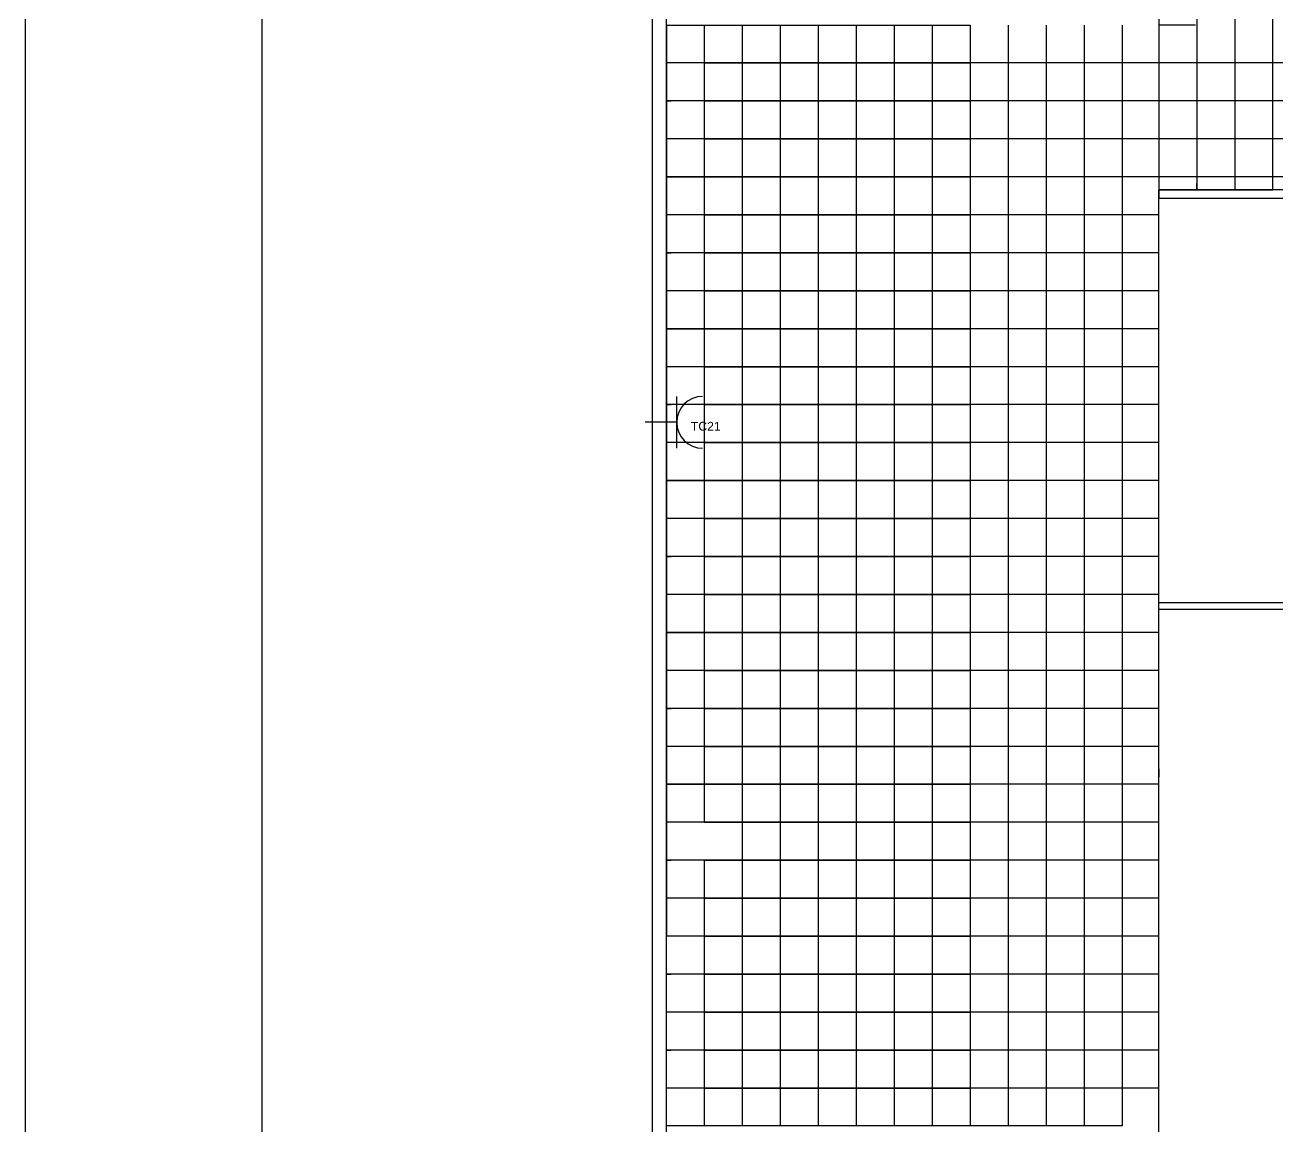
# Model space of a CAD drawing. Header units: millimetres. Extents: x 2377 to 4712, y -254 to 3188.
# Drawn here: x 2377.3 to 2456.8, y 1405.9 to 1475.9 of the extents above; entities that cross this region are included whole.
import ezdxf

# ---------------------------------------------------------------- set-up
doc = ezdxf.new("R2010")
doc.units = ezdxf.units.MM
doc.layers.add('Enchufes', color=30, linetype='Continuous')
doc.styles.get("Standard").update_dxf_attribs({"font": 'arial.ttf'})

msp = doc.modelspace()

# ---------------------------------------------------------------- linework, layer by layer
at = {"transparency": 33554687}
for p, q in [((2377.315, 1595.198), (2377.315, 1298.198)), ((2392.365, 1318.198), (2392.365, 1580.198)), ((2418.036, 1366.962), (2418.036, 1533.746)), ((2417.157, 1366.962), (2417.157, 1509.633)), ((2418.036, 1366.962), (2418.036, 1509.633)), ((2449.308, 1485.983), (2449.308, 1464.884)), ((2451.719, 1485.519), (2451.719, 1465.402)), ((2454.13, 1485.519), (2454.13, 1465.402)), ((2456.542, 1465.402), (2456.542, 1485.519)), ((2418.036, 1475.874), (2418.036, 1418.002)), ((2418.036, 1475.874), (2420.447, 1475.874)), ((2420.447, 1475.874), (2420.447, 1473.463)), ((2420.447, 1475.874), (2422.859, 1475.874)), ((2422.859, 1475.874), (2422.859, 1473.463)), ((2422.859, 1475.874), (2425.27, 1475.874)), ((2425.27, 1475.874), (2425.27, 1473.463)), ((2425.27, 1475.874), (2427.681, 1475.874)), ((2427.681, 1475.874), (2427.681, 1473.463)), ((2427.681, 1475.874), (2430.093, 1475.874)), ((2430.093, 1475.874), (2430.093, 1473.463)), ((2430.093, 1475.874), (2432.504, 1475.874)), ((2432.504, 1475.874), (2432.504, 1473.463)), ((2432.504, 1475.874), (2434.915, 1475.874)), ((2434.915, 1475.874), (2434.915, 1473.463)), ((2434.915, 1475.874), (2437.327, 1475.874)), ((2437.327, 1475.874), (2437.327, 1473.463)), ((2439.738, 1475.874), (2439.738, 1473.463)), ((2442.149, 1475.874), (2442.149, 1473.463)), ((2444.561, 1475.874), (2444.561, 1473.463)), ((2446.972, 1475.874), (2446.972, 1473.463)), ((2451.643, 1475.874), (2449.308, 1475.874)), ((2420.447, 1473.463), (2418.036, 1473.463)), ((2418.036, 1473.463), (2418.036, 1471.051)), ((2422.859, 1473.463), (2420.447, 1473.463)), ((2420.447, 1473.463), (2420.447, 1471.051)), ((2420.447, 1473.463), (2422.859, 1473.463)), ((2425.27, 1473.463), (2422.859, 1473.463)), ((2422.859, 1473.463), (2422.859, 1471.051)), ((2422.859, 1473.463), (2425.27, 1473.463)), ((2427.681, 1473.463), (2425.27, 1473.463)), ((2425.27, 1473.463), (2425.27, 1471.051)), ((2425.27, 1473.463), (2427.681, 1473.463)), ((2430.093, 1473.463), (2427.681, 1473.463)), ((2427.681, 1473.463), (2427.681, 1471.051)), ((2427.681, 1473.463), (2430.093, 1473.463)), ((2432.504, 1473.463), (2430.093, 1473.463)), ((2430.093, 1473.463), (2430.093, 1471.051)), ((2430.093, 1473.463), (2432.504, 1473.463)), ((2434.915, 1473.463), (2432.504, 1473.463)), ((2432.504, 1473.463), (2432.504, 1471.051)), ((2432.504, 1473.463), (2434.915, 1473.463)), ((2437.327, 1473.463), (2434.915, 1473.463)), ((2434.915, 1473.463), (2434.915, 1471.051)), ((2434.915, 1473.463), (2437.327, 1473.463)), ((2439.738, 1473.463), (2437.327, 1473.463)), ((2437.327, 1473.463), (2437.327, 1471.051)), ((2442.149, 1473.463), (2439.738, 1473.463)), ((2439.738, 1473.463), (2439.738, 1471.051)), ((2444.561, 1473.463), (2442.149, 1473.463)), ((2442.149, 1473.463), (2442.149, 1471.051)), ((2446.972, 1473.463), (2444.561, 1473.463)), ((2444.561, 1473.463), (2444.561, 1471.051)), ((2449.308, 1473.463), (2446.972, 1473.463)), ((2446.972, 1473.463), (2446.972, 1471.051)), ((2451.643, 1473.463), (2449.308, 1473.463)), ((2453.979, 1473.463), (2451.643, 1473.463)), ((2457.331, 1473.463), (2453.979, 1473.463)), ((2418.036, 1471.051), (2418.343, 1471.051)), ((2420.447, 1471.051), (2418.036, 1471.051)), ((2418.036, 1471.051), (2418.036, 1468.64)), ((2418.036, 1471.051), (2418.036, 1466.229)), ((2422.859, 1471.051), (2420.447, 1471.051)), ((2420.447, 1471.051), (2420.447, 1468.64)), ((2420.447, 1471.051), (2422.859, 1471.051)), ((2425.27, 1471.051), (2422.859, 1471.051)), ((2422.859, 1471.051), (2422.859, 1468.64)), ((2422.859, 1471.051), (2425.27, 1471.051)), ((2427.681, 1471.051), (2425.27, 1471.051)), ((2425.27, 1471.051), (2425.27, 1468.64)), ((2425.27, 1471.051), (2427.681, 1471.051)), ((2430.093, 1471.051), (2427.681, 1471.051)), ((2427.681, 1471.051), (2427.681, 1468.64)), ((2427.681, 1471.051), (2430.093, 1471.051)), ((2432.504, 1471.051), (2430.093, 1471.051)), ((2430.093, 1471.051), (2430.093, 1468.64)), ((2430.093, 1471.051), (2432.504, 1471.051)), ((2434.915, 1471.051), (2432.504, 1471.051)), ((2432.504, 1471.051), (2432.504, 1468.64)), ((2432.504, 1471.051), (2434.915, 1471.051)), ((2437.327, 1471.051), (2434.915, 1471.051)), ((2434.915, 1471.051), (2434.915, 1468.64)), ((2434.915, 1471.051), (2437.327, 1471.051)), ((2439.738, 1471.051), (2437.327, 1471.051)), ((2437.327, 1471.051), (2437.327, 1468.64)), ((2442.149, 1471.051), (2439.738, 1471.051)), ((2439.738, 1471.051), (2439.738, 1468.64)), ((2444.561, 1471.051), (2442.149, 1471.051)), ((2442.149, 1471.051), (2442.149, 1468.64)), ((2446.972, 1471.051), (2444.561, 1471.051)), ((2444.561, 1471.051), (2444.561, 1468.64)), ((2449.308, 1471.051), (2446.972, 1471.051)), ((2446.972, 1471.051), (2446.972, 1468.64)), ((2451.643, 1471.051), (2449.308, 1471.051)), ((2453.979, 1471.051), (2451.643, 1471.051)), ((2457.331, 1471.051), (2453.979, 1471.051)), ((2420.447, 1468.64), (2418.036, 1468.64)), ((2422.859, 1468.64), (2420.447, 1468.64)), ((2420.447, 1468.64), (2420.447, 1466.229)), ((2420.447, 1468.64), (2422.859, 1468.64)), ((2425.27, 1468.64), (2422.859, 1468.64)), ((2422.859, 1468.64), (2422.859, 1466.229)), ((2422.859, 1468.64), (2425.27, 1468.64)), ((2427.681, 1468.64), (2425.27, 1468.64)), ((2425.27, 1468.64), (2425.27, 1466.229)), ((2425.27, 1468.64), (2427.681, 1468.64)), ((2430.093, 1468.64), (2427.681, 1468.64)), ((2427.681, 1468.64), (2427.681, 1466.229)), ((2427.681, 1468.64), (2430.093, 1468.64)), ((2432.504, 1468.64), (2430.093, 1468.64)), ((2430.093, 1468.64), (2430.093, 1466.229)), ((2430.093, 1468.64), (2432.504, 1468.64)), ((2434.915, 1468.64), (2432.504, 1468.64)), ((2432.504, 1468.64), (2432.504, 1466.229)), ((2432.504, 1468.64), (2434.915, 1468.64)), ((2437.327, 1468.64), (2434.915, 1468.64)), ((2434.915, 1468.64), (2434.915, 1466.229)), ((2434.915, 1468.64), (2437.327, 1468.64)), ((2439.738, 1468.64), (2437.327, 1468.64)), ((2437.327, 1468.64), (2437.327, 1466.229)), ((2442.149, 1468.64), (2439.738, 1468.64)), ((2439.738, 1468.64), (2439.738, 1466.229)), ((2444.561, 1468.64), (2442.149, 1468.64)), ((2442.149, 1468.64), (2442.149, 1466.229)), ((2446.972, 1468.64), (2444.561, 1468.64)), ((2444.561, 1468.64), (2444.561, 1466.229)), ((2449.308, 1468.64), (2446.972, 1468.64)), ((2446.972, 1468.64), (2446.972, 1466.229)), ((2451.643, 1468.64), (2449.308, 1468.64)), ((2451.643, 1468.64), (2449.308, 1468.64)), ((2453.979, 1468.64), (2451.643, 1468.64)), ((2453.979, 1468.64), (2451.643, 1468.64)), ((2456.314, 1468.64), (2453.979, 1468.64)), ((2457.331, 1468.64), (2453.979, 1468.64)), ((2420.447, 1466.229), (2418.036, 1466.229)), ((2418.036, 1466.229), (2418.036, 1456.583)), ((2418.036, 1466.229), (2420.447, 1466.229)), ((2422.859, 1466.229), (2420.447, 1466.229)), ((2420.447, 1466.229), (2420.447, 1463.817)), ((2420.447, 1466.229), (2422.859, 1466.229)), ((2425.27, 1466.229), (2422.859, 1466.229)), ((2422.859, 1466.229), (2422.859, 1463.817)), ((2422.859, 1466.229), (2425.27, 1466.229)), ((2427.681, 1466.229), (2425.27, 1466.229)), ((2425.27, 1466.229), (2425.27, 1463.817)), ((2425.27, 1466.229), (2427.681, 1466.229)), ((2430.093, 1466.229), (2427.681, 1466.229)), ((2427.681, 1466.229), (2427.681, 1463.817)), ((2427.681, 1466.229), (2430.093, 1466.229)), ((2432.504, 1466.229), (2430.093, 1466.229)), ((2430.093, 1466.229), (2430.093, 1463.817)), ((2430.093, 1466.229), (2432.504, 1466.229)), ((2434.915, 1466.229), (2432.504, 1466.229)), ((2432.504, 1466.229), (2432.504, 1463.817)), ((2432.504, 1466.229), (2434.915, 1466.229)), ((2437.327, 1466.229), (2434.915, 1466.229)), ((2434.915, 1466.229), (2434.915, 1463.817)), ((2434.915, 1466.229), (2437.327, 1466.229)), ((2439.738, 1466.229), (2437.327, 1466.229)), ((2437.327, 1466.229), (2437.327, 1463.817)), ((2442.149, 1466.229), (2439.738, 1466.229)), ((2439.738, 1466.229), (2439.738, 1463.817)), ((2444.561, 1466.229), (2442.149, 1466.229)), ((2442.149, 1466.229), (2442.149, 1463.817)), ((2446.972, 1466.229), (2444.561, 1466.229)), ((2444.561, 1466.229), (2444.561, 1463.817)), ((2449.308, 1466.229), (2446.972, 1466.229)), ((2446.972, 1466.229), (2446.972, 1463.817)), ((2451.643, 1466.229), (2449.308, 1466.229)), ((2453.979, 1466.229), (2451.643, 1466.229)), ((2457.331, 1466.229), (2453.979, 1466.229)), ((2449.293, 1465.402), (2455.306, 1465.402)), ((2457.331, 1465.402), (2449.293, 1465.402)), ((2449.293, 1465.402), (2449.293, 1464.884)), ((2451.719, 1465.402), (2451.719, 1465.804)), ((2451.719, 1465.402), (2454.13, 1465.402)), ((2454.13, 1465.402), (2456.542, 1465.402)), ((2449.293, 1464.884), (2449.293, 1438.761)), ((2449.293, 1464.884), (2457.331, 1464.884)), ((2420.447, 1463.817), (2418.036, 1463.817)), ((2418.036, 1463.817), (2418.036, 1461.406)), ((2422.859, 1463.817), (2420.447, 1463.817)), ((2420.447, 1463.817), (2420.447, 1461.406)), ((2420.447, 1463.817), (2422.859, 1463.817)), ((2425.27, 1463.817), (2422.859, 1463.817)), ((2422.859, 1463.817), (2422.859, 1461.406)), ((2422.859, 1463.817), (2425.27, 1463.817)), ((2427.681, 1463.817), (2425.27, 1463.817)), ((2425.27, 1463.817), (2425.27, 1461.406)), ((2425.27, 1463.817), (2427.681, 1463.817)), ((2430.093, 1463.817), (2427.681, 1463.817)), ((2427.681, 1463.817), (2427.681, 1461.406)), ((2427.681, 1463.817), (2430.093, 1463.817)), ((2432.504, 1463.817), (2430.093, 1463.817)), ((2430.093, 1463.817), (2430.093, 1461.406)), ((2430.093, 1463.817), (2432.504, 1463.817)), ((2434.915, 1463.817), (2432.504, 1463.817)), ((2432.504, 1463.817), (2432.504, 1461.406)), ((2432.504, 1463.817), (2434.915, 1463.817)), ((2437.327, 1463.817), (2434.915, 1463.817)), ((2434.915, 1463.817), (2434.915, 1461.406)), ((2434.915, 1463.817), (2437.327, 1463.817)), ((2439.738, 1463.817), (2437.327, 1463.817)), ((2437.327, 1463.817), (2437.327, 1461.406)), ((2442.149, 1463.817), (2439.738, 1463.817)), ((2439.738, 1463.817), (2439.738, 1461.406)), ((2444.561, 1463.817), (2442.149, 1463.817)), ((2442.149, 1463.817), (2442.149, 1461.406)), ((2446.972, 1463.817), (2444.561, 1463.817)), ((2444.561, 1463.817), (2444.561, 1461.406)), ((2449.308, 1463.817), (2446.972, 1463.817)), ((2446.972, 1463.817), (2446.972, 1461.406)), ((2418.036, 1461.406), (2418.343, 1461.406)), ((2420.447, 1461.406), (2418.036, 1461.406)), ((2418.036, 1461.406), (2418.036, 1458.995)), ((2418.036, 1461.406), (2418.036, 1456.583)), ((2422.859, 1461.406), (2420.447, 1461.406)), ((2420.447, 1461.406), (2420.447, 1458.995)), ((2420.447, 1461.406), (2422.859, 1461.406)), ((2425.27, 1461.406), (2422.859, 1461.406)), ((2422.859, 1461.406), (2422.859, 1458.995)), ((2422.859, 1461.406), (2425.27, 1461.406)), ((2427.681, 1461.406), (2425.27, 1461.406)), ((2425.27, 1461.406), (2425.27, 1458.995)), ((2425.27, 1461.406), (2427.681, 1461.406)), ((2430.093, 1461.406), (2427.681, 1461.406)), ((2427.681, 1461.406), (2427.681, 1458.995)), ((2427.681, 1461.406), (2430.093, 1461.406)), ((2432.504, 1461.406), (2430.093, 1461.406)), ((2430.093, 1461.406), (2430.093, 1458.995)), ((2430.093, 1461.406), (2432.504, 1461.406)), ((2434.915, 1461.406), (2432.504, 1461.406)), ((2432.504, 1461.406), (2432.504, 1458.995)), ((2432.504, 1461.406), (2434.915, 1461.406)), ((2437.327, 1461.406), (2434.915, 1461.406)), ((2434.915, 1461.406), (2434.915, 1458.995)), ((2434.915, 1461.406), (2437.327, 1461.406)), ((2439.738, 1461.406), (2437.327, 1461.406)), ((2437.327, 1461.406), (2437.327, 1458.995)), ((2442.149, 1461.406), (2439.738, 1461.406)), ((2439.738, 1461.406), (2439.738, 1458.995)), ((2444.561, 1461.406), (2442.149, 1461.406)), ((2442.149, 1461.406), (2442.149, 1458.995)), ((2446.972, 1461.406), (2444.561, 1461.406)), ((2444.561, 1461.406), (2444.561, 1458.995)), ((2449.308, 1461.406), (2446.972, 1461.406)), ((2446.972, 1461.406), (2446.972, 1458.995)), ((2420.447, 1458.995), (2418.036, 1458.995)), ((2422.859, 1458.995), (2420.447, 1458.995)), ((2420.447, 1458.995), (2420.447, 1456.583)), ((2420.447, 1458.995), (2422.859, 1458.995)), ((2425.27, 1458.995), (2422.859, 1458.995)), ((2422.859, 1458.995), (2422.859, 1456.583)), ((2422.859, 1458.995), (2425.27, 1458.995)), ((2427.681, 1458.995), (2425.27, 1458.995)), ((2425.27, 1458.995), (2425.27, 1456.583)), ((2425.27, 1458.995), (2427.681, 1458.995)), ((2430.093, 1458.995), (2427.681, 1458.995)), ((2427.681, 1458.995), (2427.681, 1456.583)), ((2427.681, 1458.995), (2430.093, 1458.995)), ((2432.504, 1458.995), (2430.093, 1458.995)), ((2430.093, 1458.995), (2430.093, 1456.583)), ((2430.093, 1458.995), (2432.504, 1458.995)), ((2434.915, 1458.995), (2432.504, 1458.995)), ((2432.504, 1458.995), (2432.504, 1456.583)), ((2432.504, 1458.995), (2434.915, 1458.995)), ((2437.327, 1458.995), (2434.915, 1458.995)), ((2434.915, 1458.995), (2434.915, 1456.583)), ((2434.915, 1458.995), (2437.327, 1458.995)), ((2439.738, 1458.995), (2437.327, 1458.995)), ((2437.327, 1458.995), (2437.327, 1456.583)), ((2442.149, 1458.995), (2439.738, 1458.995)), ((2439.738, 1458.995), (2439.738, 1456.583)), ((2444.561, 1458.995), (2442.149, 1458.995)), ((2442.149, 1458.995), (2442.149, 1456.583)), ((2446.972, 1458.995), (2444.561, 1458.995)), ((2444.561, 1458.995), (2444.561, 1456.583)), ((2449.308, 1458.995), (2446.972, 1458.995)), ((2446.972, 1458.995), (2446.972, 1456.583)), ((2420.447, 1456.583), (2418.036, 1456.583)), ((2418.036, 1456.583), (2418.036, 1437.292)), ((2418.036, 1456.583), (2420.447, 1456.583)), ((2422.859, 1456.583), (2420.447, 1456.583)), ((2420.447, 1456.583), (2420.447, 1454.172)), ((2420.447, 1456.583), (2422.859, 1456.583)), ((2425.27, 1456.583), (2422.859, 1456.583)), ((2422.859, 1456.583), (2422.859, 1454.172)), ((2422.859, 1456.583), (2425.27, 1456.583)), ((2427.681, 1456.583), (2425.27, 1456.583)), ((2425.27, 1456.583), (2425.27, 1454.172)), ((2425.27, 1456.583), (2427.681, 1456.583)), ((2430.093, 1456.583), (2427.681, 1456.583)), ((2427.681, 1456.583), (2427.681, 1454.172)), ((2427.681, 1456.583), (2430.093, 1456.583)), ((2432.504, 1456.583), (2430.093, 1456.583)), ((2430.093, 1456.583), (2430.093, 1454.172)), ((2430.093, 1456.583), (2432.504, 1456.583)), ((2434.915, 1456.583), (2432.504, 1456.583)), ((2432.504, 1456.583), (2432.504, 1454.172)), ((2432.504, 1456.583), (2434.915, 1456.583)), ((2437.327, 1456.583), (2434.915, 1456.583)), ((2434.915, 1456.583), (2434.915, 1454.172)), ((2434.915, 1456.583), (2437.327, 1456.583)), ((2439.738, 1456.583), (2437.327, 1456.583)), ((2437.327, 1456.583), (2437.327, 1454.172)), ((2442.149, 1456.583), (2439.738, 1456.583)), ((2439.738, 1456.583), (2439.738, 1454.172)), ((2444.561, 1456.583), (2442.149, 1456.583)), ((2442.149, 1456.583), (2442.149, 1454.172)), ((2446.972, 1456.583), (2444.561, 1456.583)), ((2444.561, 1456.583), (2444.561, 1454.172)), ((2449.308, 1456.583), (2446.972, 1456.583)), ((2446.972, 1456.583), (2446.972, 1454.172)), ((2420.447, 1454.172), (2418.036, 1454.172)), ((2418.036, 1454.172), (2418.036, 1451.761)), ((2422.859, 1454.172), (2420.447, 1454.172)), ((2420.447, 1454.172), (2420.447, 1451.761)), ((2420.447, 1454.172), (2422.859, 1454.172)), ((2425.27, 1454.172), (2422.859, 1454.172)), ((2422.859, 1454.172), (2422.859, 1451.761)), ((2422.859, 1454.172), (2425.27, 1454.172)), ((2427.681, 1454.172), (2425.27, 1454.172)), ((2425.27, 1454.172), (2425.27, 1451.761)), ((2425.27, 1454.172), (2427.681, 1454.172)), ((2430.093, 1454.172), (2427.681, 1454.172)), ((2427.681, 1454.172), (2427.681, 1451.761)), ((2427.681, 1454.172), (2430.093, 1454.172)), ((2432.504, 1454.172), (2430.093, 1454.172)), ((2430.093, 1454.172), (2430.093, 1451.761)), ((2430.093, 1454.172), (2432.504, 1454.172)), ((2434.915, 1454.172), (2432.504, 1454.172)), ((2432.504, 1454.172), (2432.504, 1451.761)), ((2432.504, 1454.172), (2434.915, 1454.172)), ((2437.327, 1454.172), (2434.915, 1454.172)), ((2434.915, 1454.172), (2434.915, 1451.761)), ((2434.915, 1454.172), (2437.327, 1454.172)), ((2439.738, 1454.172), (2437.327, 1454.172)), ((2437.327, 1454.172), (2437.327, 1451.761)), ((2442.149, 1454.172), (2439.738, 1454.172)), ((2439.738, 1454.172), (2439.738, 1451.761)), ((2444.561, 1454.172), (2442.149, 1454.172)), ((2442.149, 1454.172), (2442.149, 1451.761)), ((2446.972, 1454.172), (2444.561, 1454.172)), ((2444.561, 1454.172), (2444.561, 1451.761)), ((2449.308, 1454.172), (2446.972, 1454.172)), ((2446.972, 1454.172), (2446.972, 1451.761)), ((2418.036, 1451.761), (2418.036, 1452.964)), ((2418.036, 1451.761), (2418.343, 1451.761)), ((2420.447, 1451.761), (2418.036, 1451.761)), ((2418.036, 1451.761), (2418.036, 1449.349)), ((2418.036, 1451.761), (2418.036, 1446.938)), ((2422.859, 1451.761), (2420.447, 1451.761)), ((2420.447, 1451.761), (2420.447, 1449.349)), ((2420.447, 1451.761), (2422.859, 1451.761)), ((2425.27, 1451.761), (2422.859, 1451.761)), ((2422.859, 1451.761), (2422.859, 1449.349)), ((2422.859, 1451.761), (2425.27, 1451.761)), ((2427.681, 1451.761), (2425.27, 1451.761)), ((2425.27, 1451.761), (2425.27, 1449.349)), ((2425.27, 1451.761), (2427.681, 1451.761)), ((2430.093, 1451.761), (2427.681, 1451.761)), ((2427.681, 1451.761), (2427.681, 1449.349)), ((2427.681, 1451.761), (2430.093, 1451.761)), ((2432.504, 1451.761), (2430.093, 1451.761)), ((2430.093, 1451.761), (2430.093, 1449.349)), ((2430.093, 1451.761), (2432.504, 1451.761)), ((2434.915, 1451.761), (2432.504, 1451.761)), ((2432.504, 1451.761), (2432.504, 1449.349)), ((2432.504, 1451.761), (2434.915, 1451.761)), ((2437.327, 1451.761), (2434.915, 1451.761)), ((2434.915, 1451.761), (2434.915, 1449.349)), ((2434.915, 1451.761), (2437.327, 1451.761)), ((2439.738, 1451.761), (2437.327, 1451.761)), ((2437.327, 1451.761), (2437.327, 1449.349)), ((2442.149, 1451.761), (2439.738, 1451.761)), ((2439.738, 1451.761), (2439.738, 1449.349)), ((2444.561, 1451.761), (2442.149, 1451.761)), ((2442.149, 1451.761), (2442.149, 1449.349)), ((2446.972, 1451.761), (2444.561, 1451.761)), ((2444.561, 1451.761), (2444.561, 1449.349)), ((2449.308, 1451.761), (2446.972, 1451.761)), ((2446.972, 1451.761), (2446.972, 1449.349)), ((2420.447, 1451.491), (2420.447, 1449.08)), ((2420.447, 1449.349), (2418.036, 1449.349)), ((2422.859, 1449.349), (2420.447, 1449.349)), ((2420.447, 1449.349), (2420.447, 1446.938)), ((2420.447, 1449.349), (2422.859, 1449.349)), ((2425.27, 1449.349), (2422.859, 1449.349)), ((2422.859, 1449.349), (2422.859, 1446.938)), ((2422.859, 1449.349), (2425.27, 1449.349)), ((2427.681, 1449.349), (2425.27, 1449.349)), ((2425.27, 1449.349), (2425.27, 1446.938)), ((2425.27, 1449.349), (2427.681, 1449.349)), ((2430.093, 1449.349), (2427.681, 1449.349)), ((2427.681, 1449.349), (2427.681, 1446.938)), ((2427.681, 1449.349), (2430.093, 1449.349)), ((2432.504, 1449.349), (2430.093, 1449.349)), ((2430.093, 1449.349), (2430.093, 1446.938)), ((2430.093, 1449.349), (2432.504, 1449.349)), ((2434.915, 1449.349), (2432.504, 1449.349)), ((2432.504, 1449.349), (2432.504, 1446.938)), ((2432.504, 1449.349), (2434.915, 1449.349)), ((2437.327, 1449.349), (2434.915, 1449.349)), ((2434.915, 1449.349), (2434.915, 1446.938)), ((2434.915, 1449.349), (2437.327, 1449.349)), ((2439.738, 1449.349), (2437.327, 1449.349)), ((2437.327, 1449.349), (2437.327, 1446.938)), ((2442.149, 1449.349), (2439.738, 1449.349)), ((2439.738, 1449.349), (2439.738, 1446.938)), ((2444.561, 1449.349), (2442.149, 1449.349)), ((2442.149, 1449.349), (2442.149, 1446.938)), ((2446.972, 1449.349), (2444.561, 1449.349)), ((2444.561, 1449.349), (2444.561, 1446.938)), ((2449.308, 1449.349), (2446.972, 1449.349)), ((2446.972, 1449.349), (2446.972, 1446.938)), ((2420.447, 1446.938), (2418.036, 1446.938)), ((2418.036, 1446.938), (2418.036, 1437.292)), ((2418.036, 1446.938), (2420.447, 1446.938)), ((2422.859, 1446.938), (2420.447, 1446.938)), ((2420.447, 1446.938), (2420.447, 1444.527)), ((2420.447, 1446.938), (2422.859, 1446.938)), ((2425.27, 1446.938), (2422.859, 1446.938)), ((2422.859, 1446.938), (2422.859, 1444.527)), ((2422.859, 1446.938), (2425.27, 1446.938)), ((2427.681, 1446.938), (2425.27, 1446.938)), ((2425.27, 1446.938), (2425.27, 1444.527)), ((2425.27, 1446.938), (2427.681, 1446.938)), ((2430.093, 1446.938), (2427.681, 1446.938)), ((2427.681, 1446.938), (2427.681, 1444.527)), ((2427.681, 1446.938), (2430.093, 1446.938)), ((2432.504, 1446.938), (2430.093, 1446.938)), ((2430.093, 1446.938), (2430.093, 1444.527)), ((2430.093, 1446.938), (2432.504, 1446.938)), ((2434.915, 1446.938), (2432.504, 1446.938)), ((2432.504, 1446.938), (2432.504, 1444.527)), ((2432.504, 1446.938), (2434.915, 1446.938)), ((2437.327, 1446.938), (2434.915, 1446.938)), ((2434.915, 1446.938), (2434.915, 1444.527)), ((2434.915, 1446.938), (2437.327, 1446.938)), ((2439.738, 1446.938), (2437.327, 1446.938)), ((2437.327, 1446.938), (2437.327, 1444.527)), ((2442.149, 1446.938), (2439.738, 1446.938)), ((2439.738, 1446.938), (2439.738, 1444.527)), ((2444.561, 1446.938), (2442.149, 1446.938)), ((2442.149, 1446.938), (2442.149, 1444.527)), ((2446.972, 1446.938), (2444.561, 1446.938)), ((2444.561, 1446.938), (2444.561, 1444.527)), ((2449.308, 1446.938), (2446.972, 1446.938)), ((2446.972, 1446.938), (2446.972, 1444.527)), ((2420.447, 1444.527), (2418.036, 1444.527)), ((2418.036, 1444.527), (2418.036, 1442.115)), ((2422.859, 1444.527), (2420.447, 1444.527)), ((2420.447, 1444.527), (2420.447, 1442.115)), ((2420.447, 1444.527), (2422.859, 1444.527)), ((2425.27, 1444.527), (2422.859, 1444.527)), ((2422.859, 1444.527), (2422.859, 1442.115)), ((2422.859, 1444.527), (2425.27, 1444.527)), ((2427.681, 1444.527), (2425.27, 1444.527)), ((2425.27, 1444.527), (2425.27, 1442.115)), ((2425.27, 1444.527), (2427.681, 1444.527)), ((2430.093, 1444.527), (2427.681, 1444.527)), ((2427.681, 1444.527), (2427.681, 1442.115)), ((2427.681, 1444.527), (2430.093, 1444.527)), ((2432.504, 1444.527), (2430.093, 1444.527)), ((2430.093, 1444.527), (2430.093, 1442.115)), ((2430.093, 1444.527), (2432.504, 1444.527)), ((2434.915, 1444.527), (2432.504, 1444.527)), ((2432.504, 1444.527), (2432.504, 1442.115)), ((2432.504, 1444.527), (2434.915, 1444.527)), ((2437.327, 1444.527), (2434.915, 1444.527)), ((2434.915, 1444.527), (2434.915, 1442.115)), ((2434.915, 1444.527), (2437.327, 1444.527)), ((2439.738, 1444.527), (2437.327, 1444.527)), ((2437.327, 1444.527), (2437.327, 1442.115)), ((2442.149, 1444.527), (2439.738, 1444.527)), ((2439.738, 1444.527), (2439.738, 1442.115)), ((2444.561, 1444.527), (2442.149, 1444.527)), ((2442.149, 1444.527), (2442.149, 1442.115)), ((2446.972, 1444.527), (2444.561, 1444.527)), ((2444.561, 1444.527), (2444.561, 1442.115)), ((2449.308, 1444.527), (2446.972, 1444.527)), ((2446.972, 1444.527), (2446.972, 1442.115)), ((2418.036, 1442.115), (2418.343, 1442.115)), ((2420.447, 1442.115), (2418.036, 1442.115)), ((2418.036, 1442.115), (2418.036, 1439.704)), ((2418.036, 1442.115), (2418.036, 1437.292)), ((2422.859, 1442.115), (2420.447, 1442.115)), ((2420.447, 1442.115), (2420.447, 1439.704)), ((2420.447, 1442.115), (2422.859, 1442.115)), ((2425.27, 1442.115), (2422.859, 1442.115)), ((2422.859, 1442.115), (2422.859, 1439.704)), ((2422.859, 1442.115), (2425.27, 1442.115)), ((2427.681, 1442.115), (2425.27, 1442.115)), ((2425.27, 1442.115), (2425.27, 1439.704)), ((2425.27, 1442.115), (2427.681, 1442.115)), ((2430.093, 1442.115), (2427.681, 1442.115)), ((2427.681, 1442.115), (2427.681, 1439.704)), ((2427.681, 1442.115), (2430.093, 1442.115)), ((2432.504, 1442.115), (2430.093, 1442.115)), ((2430.093, 1442.115), (2430.093, 1439.704)), ((2430.093, 1442.115), (2432.504, 1442.115)), ((2434.915, 1442.115), (2432.504, 1442.115)), ((2432.504, 1442.115), (2432.504, 1439.704)), ((2432.504, 1442.115), (2434.915, 1442.115)), ((2437.327, 1442.115), (2434.915, 1442.115)), ((2434.915, 1442.115), (2434.915, 1439.704)), ((2434.915, 1442.115), (2437.327, 1442.115)), ((2439.738, 1442.115), (2437.327, 1442.115)), ((2437.327, 1442.115), (2437.327, 1439.704)), ((2442.149, 1442.115), (2439.738, 1442.115)), ((2439.738, 1442.115), (2439.738, 1439.704)), ((2444.561, 1442.115), (2442.149, 1442.115)), ((2442.149, 1442.115), (2442.149, 1439.704)), ((2446.972, 1442.115), (2444.561, 1442.115)), ((2444.561, 1442.115), (2444.561, 1439.704)), ((2449.308, 1442.115), (2446.972, 1442.115)), ((2446.972, 1442.115), (2446.972, 1439.704)), ((2420.447, 1439.704), (2418.036, 1439.704)), ((2422.859, 1439.704), (2420.447, 1439.704)), ((2420.447, 1439.704), (2420.447, 1437.292)), ((2420.447, 1439.704), (2422.859, 1439.704)), ((2425.27, 1439.704), (2422.859, 1439.704)), ((2422.859, 1439.704), (2422.859, 1437.292)), ((2422.859, 1439.704), (2425.27, 1439.704)), ((2427.681, 1439.704), (2425.27, 1439.704)), ((2425.27, 1439.704), (2425.27, 1437.292)), ((2425.27, 1439.704), (2427.681, 1439.704)), ((2430.093, 1439.704), (2427.681, 1439.704)), ((2427.681, 1439.704), (2427.681, 1437.292)), ((2427.681, 1439.704), (2430.093, 1439.704)), ((2432.504, 1439.704), (2430.093, 1439.704)), ((2430.093, 1439.704), (2430.093, 1437.292)), ((2430.093, 1439.704), (2432.504, 1439.704)), ((2434.915, 1439.704), (2432.504, 1439.704)), ((2432.504, 1439.704), (2432.504, 1437.292)), ((2432.504, 1439.704), (2434.915, 1439.704)), ((2437.327, 1439.704), (2434.915, 1439.704)), ((2434.915, 1439.704), (2434.915, 1437.292)), ((2434.915, 1439.704), (2437.327, 1439.704)), ((2439.738, 1439.704), (2437.327, 1439.704)), ((2437.327, 1439.704), (2437.327, 1437.292)), ((2442.149, 1439.704), (2439.738, 1439.704)), ((2439.738, 1439.704), (2439.738, 1437.292)), ((2444.561, 1439.704), (2442.149, 1439.704)), ((2442.149, 1439.704), (2442.149, 1437.292)), ((2446.972, 1439.704), (2444.561, 1439.704)), ((2444.561, 1439.704), (2444.561, 1437.292)), ((2449.308, 1439.704), (2446.972, 1439.704)), ((2446.972, 1439.704), (2446.972, 1437.292)), ((2449.293, 1439.704), (2449.293, 1392.47)), ((2457.331, 1439.163), (2449.293, 1439.163)), ((2449.293, 1438.761), (2457.331, 1438.761)), ((2420.447, 1437.292), (2418.036, 1437.292)), ((2418.036, 1437.292), (2418.036, 1418.002)), ((2418.036, 1437.292), (2420.447, 1437.292)), ((2422.859, 1437.292), (2420.447, 1437.292)), ((2420.447, 1437.292), (2420.447, 1434.881)), ((2420.447, 1437.292), (2422.859, 1437.292)), ((2425.27, 1437.292), (2422.859, 1437.292)), ((2422.859, 1437.292), (2422.859, 1434.881)), ((2422.859, 1437.292), (2425.27, 1437.292)), ((2427.681, 1437.292), (2425.27, 1437.292)), ((2425.27, 1437.292), (2425.27, 1434.881)), ((2425.27, 1437.292), (2427.681, 1437.292)), ((2430.093, 1437.292), (2427.681, 1437.292)), ((2427.681, 1437.292), (2427.681, 1434.881)), ((2427.681, 1437.292), (2430.093, 1437.292)), ((2432.504, 1437.292), (2430.093, 1437.292)), ((2430.093, 1437.292), (2430.093, 1434.881)), ((2430.093, 1437.292), (2432.504, 1437.292)), ((2434.915, 1437.292), (2432.504, 1437.292)), ((2432.504, 1437.292), (2432.504, 1434.881)), ((2432.504, 1437.292), (2434.915, 1437.292)), ((2437.327, 1437.292), (2434.915, 1437.292)), ((2434.915, 1437.292), (2434.915, 1434.881)), ((2434.915, 1437.292), (2437.327, 1437.292)), ((2439.738, 1437.292), (2437.327, 1437.292)), ((2437.327, 1437.292), (2437.327, 1434.881)), ((2442.149, 1437.292), (2439.738, 1437.292)), ((2439.738, 1437.292), (2439.738, 1434.881)), ((2444.561, 1437.292), (2442.149, 1437.292)), ((2442.149, 1437.292), (2442.149, 1434.881)), ((2446.972, 1437.292), (2444.561, 1437.292)), ((2444.561, 1437.292), (2444.561, 1434.881)), ((2449.308, 1437.292), (2446.972, 1437.292)), ((2446.972, 1437.292), (2446.972, 1434.881)), ((2420.447, 1434.881), (2418.036, 1434.881)), ((2418.036, 1434.881), (2418.036, 1432.47)), ((2422.859, 1434.881), (2420.447, 1434.881)), ((2420.447, 1434.881), (2420.447, 1432.47)), ((2420.447, 1434.881), (2422.859, 1434.881)), ((2425.27, 1434.881), (2422.859, 1434.881)), ((2422.859, 1434.881), (2422.859, 1432.47)), ((2422.859, 1434.881), (2425.27, 1434.881)), ((2427.681, 1434.881), (2425.27, 1434.881)), ((2425.27, 1434.881), (2425.27, 1432.47)), ((2425.27, 1434.881), (2427.681, 1434.881)), ((2430.093, 1434.881), (2427.681, 1434.881)), ((2427.681, 1434.881), (2427.681, 1432.47)), ((2427.681, 1434.881), (2430.093, 1434.881)), ((2432.504, 1434.881), (2430.093, 1434.881)), ((2430.093, 1434.881), (2430.093, 1432.47)), ((2430.093, 1434.881), (2432.504, 1434.881)), ((2434.915, 1434.881), (2432.504, 1434.881)), ((2432.504, 1434.881), (2432.504, 1432.47)), ((2432.504, 1434.881), (2434.915, 1434.881)), ((2437.327, 1434.881), (2434.915, 1434.881)), ((2434.915, 1434.881), (2434.915, 1432.47)), ((2434.915, 1434.881), (2437.327, 1434.881)), ((2439.738, 1434.881), (2437.327, 1434.881)), ((2437.327, 1434.881), (2437.327, 1432.47)), ((2442.149, 1434.881), (2439.738, 1434.881)), ((2439.738, 1434.881), (2439.738, 1432.47)), ((2444.561, 1434.881), (2442.149, 1434.881)), ((2442.149, 1434.881), (2442.149, 1432.47)), ((2446.972, 1434.881), (2444.561, 1434.881)), ((2444.561, 1434.881), (2444.561, 1432.47)), ((2449.308, 1434.881), (2446.972, 1434.881)), ((2446.972, 1434.881), (2446.972, 1432.47)), ((2418.036, 1432.47), (2418.343, 1432.47)), ((2420.447, 1432.47), (2418.036, 1432.47)), ((2418.036, 1432.47), (2418.036, 1430.058)), ((2418.036, 1432.47), (2418.036, 1427.647)), ((2422.859, 1432.47), (2420.447, 1432.47)), ((2420.447, 1432.47), (2420.447, 1430.058)), ((2420.447, 1432.47), (2422.859, 1432.47)), ((2425.27, 1432.47), (2422.859, 1432.47)), ((2422.859, 1432.47), (2422.859, 1430.058)), ((2422.859, 1432.47), (2425.27, 1432.47)), ((2427.681, 1432.47), (2425.27, 1432.47)), ((2425.27, 1432.47), (2425.27, 1430.058)), ((2425.27, 1432.47), (2427.681, 1432.47)), ((2430.093, 1432.47), (2427.681, 1432.47)), ((2427.681, 1432.47), (2427.681, 1430.058)), ((2427.681, 1432.47), (2430.093, 1432.47)), ((2432.504, 1432.47), (2430.093, 1432.47)), ((2430.093, 1432.47), (2430.093, 1430.058)), ((2430.093, 1432.47), (2432.504, 1432.47)), ((2434.915, 1432.47), (2432.504, 1432.47)), ((2432.504, 1432.47), (2432.504, 1430.058)), ((2432.504, 1432.47), (2434.915, 1432.47)), ((2437.327, 1432.47), (2434.915, 1432.47)), ((2434.915, 1432.47), (2434.915, 1430.058)), ((2434.915, 1432.47), (2437.327, 1432.47)), ((2439.738, 1432.47), (2437.327, 1432.47)), ((2437.327, 1432.47), (2437.327, 1430.058)), ((2442.149, 1432.47), (2439.738, 1432.47)), ((2439.738, 1432.47), (2439.738, 1430.058)), ((2444.561, 1432.47), (2442.149, 1432.47)), ((2442.149, 1432.47), (2442.149, 1430.058)), ((2446.972, 1432.47), (2444.561, 1432.47)), ((2444.561, 1432.47), (2444.561, 1430.058)), ((2449.308, 1432.47), (2446.972, 1432.47)), ((2446.972, 1432.47), (2446.972, 1430.058)), ((2420.447, 1430.058), (2418.036, 1430.058)), ((2422.859, 1430.058), (2420.447, 1430.058)), ((2420.447, 1430.058), (2420.447, 1427.647)), ((2420.447, 1430.058), (2422.859, 1430.058)), ((2425.27, 1430.058), (2422.859, 1430.058)), ((2422.859, 1430.058), (2422.859, 1427.647)), ((2422.859, 1430.058), (2425.27, 1430.058)), ((2427.681, 1430.058), (2425.27, 1430.058)), ((2425.27, 1430.058), (2425.27, 1427.647)), ((2425.27, 1430.058), (2427.681, 1430.058)), ((2430.093, 1430.058), (2427.681, 1430.058)), ((2427.681, 1430.058), (2427.681, 1427.647)), ((2427.681, 1430.058), (2430.093, 1430.058)), ((2432.504, 1430.058), (2430.093, 1430.058)), ((2430.093, 1430.058), (2430.093, 1427.647)), ((2430.093, 1430.058), (2432.504, 1430.058)), ((2434.915, 1430.058), (2432.504, 1430.058)), ((2432.504, 1430.058), (2432.504, 1427.647)), ((2432.504, 1430.058), (2434.915, 1430.058)), ((2437.327, 1430.058), (2434.915, 1430.058)), ((2434.915, 1430.058), (2434.915, 1427.647)), ((2434.915, 1430.058), (2437.327, 1430.058)), ((2439.738, 1430.058), (2437.327, 1430.058)), ((2437.327, 1430.058), (2437.327, 1427.647)), ((2442.149, 1430.058), (2439.738, 1430.058)), ((2439.738, 1430.058), (2439.738, 1427.647)), ((2444.561, 1430.058), (2442.149, 1430.058)), ((2442.149, 1430.058), (2442.149, 1427.647)), ((2446.972, 1430.058), (2444.561, 1430.058)), ((2444.561, 1430.058), (2444.561, 1427.647)), ((2449.308, 1430.058), (2446.972, 1430.058)), ((2446.972, 1430.058), (2446.972, 1427.647)), ((2449.308, 1428.629), (2449.308, 1428.111)), ((2420.447, 1427.647), (2418.036, 1427.647)), ((2418.036, 1427.647), (2418.036, 1418.002)), ((2418.036, 1427.647), (2420.447, 1427.647)), ((2422.859, 1427.647), (2420.447, 1427.647)), ((2420.447, 1427.647), (2420.447, 1425.236)), ((2420.447, 1427.647), (2422.859, 1427.647)), ((2425.27, 1427.647), (2422.859, 1427.647)), ((2422.859, 1427.647), (2422.859, 1425.236)), ((2422.859, 1427.647), (2425.27, 1427.647)), ((2427.681, 1427.647), (2425.27, 1427.647)), ((2425.27, 1427.647), (2425.27, 1425.236)), ((2425.27, 1427.647), (2427.681, 1427.647)), ((2430.093, 1427.647), (2427.681, 1427.647)), ((2427.681, 1427.647), (2427.681, 1425.236)), ((2427.681, 1427.647), (2430.093, 1427.647)), ((2432.504, 1427.647), (2430.093, 1427.647)), ((2430.093, 1427.647), (2430.093, 1425.236)), ((2430.093, 1427.647), (2432.504, 1427.647)), ((2434.915, 1427.647), (2432.504, 1427.647)), ((2432.504, 1427.647), (2432.504, 1425.236)), ((2432.504, 1427.647), (2434.915, 1427.647)), ((2437.327, 1427.647), (2434.915, 1427.647)), ((2434.915, 1427.647), (2434.915, 1425.236)), ((2434.915, 1427.647), (2437.327, 1427.647)), ((2439.738, 1427.647), (2437.327, 1427.647)), ((2437.327, 1427.647), (2437.327, 1425.236)), ((2442.149, 1427.647), (2439.738, 1427.647)), ((2439.738, 1427.647), (2439.738, 1425.236)), ((2444.561, 1427.647), (2442.149, 1427.647)), ((2442.149, 1427.647), (2442.149, 1425.236)), ((2446.972, 1427.647), (2444.561, 1427.647)), ((2444.561, 1427.647), (2444.561, 1425.236)), ((2449.308, 1427.647), (2446.972, 1427.647)), ((2446.972, 1427.647), (2446.972, 1425.236)), ((2420.447, 1425.236), (2418.036, 1425.236)), ((2418.036, 1425.236), (2418.036, 1422.824)), ((2422.859, 1425.236), (2420.447, 1425.236)), ((2420.447, 1425.236), (2422.859, 1425.236)), ((2425.27, 1425.236), (2422.859, 1425.236)), ((2422.859, 1425.236), (2422.859, 1422.824)), ((2422.859, 1425.236), (2425.27, 1425.236)), ((2427.681, 1425.236), (2425.27, 1425.236)), ((2425.27, 1425.236), (2425.27, 1422.824)), ((2425.27, 1425.236), (2427.681, 1425.236)), ((2430.093, 1425.236), (2427.681, 1425.236)), ((2427.681, 1425.236), (2427.681, 1422.824)), ((2427.681, 1425.236), (2430.093, 1425.236)), ((2432.504, 1425.236), (2430.093, 1425.236)), ((2430.093, 1425.236), (2430.093, 1422.824)), ((2430.093, 1425.236), (2432.504, 1425.236)), ((2434.915, 1425.236), (2432.504, 1425.236)), ((2432.504, 1425.236), (2432.504, 1422.824)), ((2432.504, 1425.236), (2434.915, 1425.236)), ((2437.327, 1425.236), (2434.915, 1425.236)), ((2434.915, 1425.236), (2434.915, 1422.824)), ((2434.915, 1425.236), (2437.327, 1425.236)), ((2439.738, 1425.236), (2437.327, 1425.236)), ((2437.327, 1425.236), (2437.327, 1422.824)), ((2442.149, 1425.236), (2439.738, 1425.236)), ((2439.738, 1425.236), (2439.738, 1422.824)), ((2444.561, 1425.236), (2442.149, 1425.236)), ((2442.149, 1425.236), (2442.149, 1422.824)), ((2446.972, 1425.236), (2444.561, 1425.236)), ((2444.561, 1425.236), (2444.561, 1422.824)), ((2449.308, 1425.236), (2446.972, 1425.236)), ((2446.972, 1425.236), (2446.972, 1422.824)), ((2418.036, 1422.824), (2418.343, 1422.824)), ((2420.447, 1422.824), (2418.036, 1422.824)), ((2418.036, 1422.824), (2418.036, 1420.413)), ((2418.036, 1422.824), (2418.036, 1418.002)), ((2422.859, 1422.824), (2420.447, 1422.824)), ((2420.447, 1422.824), (2420.447, 1420.413)), ((2420.447, 1422.824), (2422.859, 1422.824)), ((2425.27, 1422.824), (2422.859, 1422.824)), ((2422.859, 1422.824), (2422.859, 1420.413)), ((2422.859, 1422.824), (2425.27, 1422.824)), ((2427.681, 1422.824), (2425.27, 1422.824)), ((2425.27, 1422.824), (2425.27, 1420.413)), ((2425.27, 1422.824), (2427.681, 1422.824)), ((2430.093, 1422.824), (2427.681, 1422.824)), ((2427.681, 1422.824), (2427.681, 1420.413)), ((2427.681, 1422.824), (2430.093, 1422.824)), ((2432.504, 1422.824), (2430.093, 1422.824)), ((2430.093, 1422.824), (2430.093, 1420.413)), ((2430.093, 1422.824), (2432.504, 1422.824)), ((2434.915, 1422.824), (2432.504, 1422.824)), ((2432.504, 1422.824), (2432.504, 1420.413)), ((2432.504, 1422.824), (2434.915, 1422.824)), ((2437.327, 1422.824), (2434.915, 1422.824)), ((2434.915, 1422.824), (2434.915, 1420.413)), ((2434.915, 1422.824), (2437.327, 1422.824)), ((2439.738, 1422.824), (2437.327, 1422.824)), ((2437.327, 1422.824), (2437.327, 1420.413)), ((2442.149, 1422.824), (2439.738, 1422.824)), ((2439.738, 1422.824), (2439.738, 1420.413)), ((2444.561, 1422.824), (2442.149, 1422.824)), ((2442.149, 1422.824), (2442.149, 1420.413)), ((2446.972, 1422.824), (2444.561, 1422.824)), ((2444.561, 1422.824), (2444.561, 1420.413)), ((2449.308, 1422.824), (2446.972, 1422.824)), ((2446.972, 1422.824), (2446.972, 1420.413)), ((2420.447, 1420.413), (2418.036, 1420.413)), ((2422.859, 1420.413), (2420.447, 1420.413)), ((2420.447, 1420.413), (2420.447, 1418.002)), ((2420.447, 1420.413), (2422.859, 1420.413)), ((2425.27, 1420.413), (2422.859, 1420.413)), ((2422.859, 1420.413), (2422.859, 1418.002)), ((2422.859, 1420.413), (2425.27, 1420.413)), ((2427.681, 1420.413), (2425.27, 1420.413)), ((2425.27, 1420.413), (2425.27, 1418.002)), ((2425.27, 1420.413), (2427.681, 1420.413)), ((2430.093, 1420.413), (2427.681, 1420.413)), ((2427.681, 1420.413), (2427.681, 1418.002)), ((2427.681, 1420.413), (2430.093, 1420.413)), ((2432.504, 1420.413), (2430.093, 1420.413)), ((2430.093, 1420.413), (2430.093, 1418.002)), ((2430.093, 1420.413), (2432.504, 1420.413)), ((2434.915, 1420.413), (2432.504, 1420.413)), ((2432.504, 1420.413), (2432.504, 1418.002)), ((2432.504, 1420.413), (2434.915, 1420.413)), ((2437.327, 1420.413), (2434.915, 1420.413)), ((2434.915, 1420.413), (2434.915, 1418.002)), ((2434.915, 1420.413), (2437.327, 1420.413)), ((2439.738, 1420.413), (2437.327, 1420.413)), ((2437.327, 1420.413), (2437.327, 1418.002)), ((2442.149, 1420.413), (2439.738, 1420.413)), ((2439.738, 1420.413), (2439.738, 1418.002)), ((2444.561, 1420.413), (2442.149, 1420.413)), ((2442.149, 1420.413), (2442.149, 1418.002)), ((2446.972, 1420.413), (2444.561, 1420.413)), ((2444.561, 1420.413), (2444.561, 1418.002)), ((2449.308, 1420.413), (2446.972, 1420.413)), ((2446.972, 1420.413), (2446.972, 1418.002)), ((2420.447, 1418.002), (2418.036, 1418.002)), ((2420.447, 1418.002), (2418.036, 1418.002)), ((2422.859, 1418.002), (2420.447, 1418.002)), ((2422.859, 1418.002), (2420.447, 1418.002)), ((2420.447, 1418.002), (2420.447, 1415.59)), ((2420.447, 1418.002), (2422.859, 1418.002)), ((2425.27, 1418.002), (2422.859, 1418.002)), ((2425.27, 1418.002), (2422.859, 1418.002)), ((2422.859, 1418.002), (2422.859, 1415.59)), ((2422.859, 1418.002), (2425.27, 1418.002)), ((2427.681, 1418.002), (2425.27, 1418.002)), ((2427.681, 1418.002), (2425.27, 1418.002)), ((2425.27, 1418.002), (2425.27, 1415.59)), ((2425.27, 1418.002), (2427.681, 1418.002)), ((2430.093, 1418.002), (2427.681, 1418.002)), ((2430.093, 1418.002), (2427.681, 1418.002)), ((2427.681, 1418.002), (2427.681, 1415.59)), ((2427.681, 1418.002), (2430.093, 1418.002)), ((2432.504, 1418.002), (2430.093, 1418.002)), ((2432.504, 1418.002), (2430.093, 1418.002)), ((2430.093, 1418.002), (2430.093, 1415.59)), ((2430.093, 1418.002), (2432.504, 1418.002)), ((2434.915, 1418.002), (2432.504, 1418.002)), ((2434.915, 1418.002), (2432.504, 1418.002)), ((2432.504, 1418.002), (2432.504, 1415.59)), ((2432.504, 1418.002), (2434.915, 1418.002)), ((2437.327, 1418.002), (2434.915, 1418.002)), ((2437.327, 1418.002), (2434.915, 1418.002)), ((2434.915, 1418.002), (2434.915, 1415.59)), ((2434.915, 1418.002), (2437.327, 1418.002)), ((2439.738, 1418.002), (2437.327, 1418.002)), ((2439.738, 1418.002), (2437.327, 1418.002)), ((2437.327, 1418.002), (2437.327, 1415.59)), ((2442.149, 1418.002), (2439.738, 1418.002)), ((2442.149, 1418.002), (2439.738, 1418.002)), ((2439.738, 1418.002), (2439.738, 1415.59)), ((2444.561, 1418.002), (2442.149, 1418.002)), ((2444.561, 1418.002), (2442.149, 1418.002)), ((2442.149, 1418.002), (2442.149, 1415.59)), ((2446.972, 1418.002), (2444.561, 1418.002)), ((2446.972, 1418.002), (2444.561, 1418.002)), ((2444.561, 1418.002), (2444.561, 1415.59)), ((2449.308, 1418.002), (2446.972, 1418.002)), ((2446.972, 1418.002), (2446.972, 1415.59)), ((2418.036, 1415.59), (2418.343, 1415.59)), ((2420.447, 1415.59), (2418.036, 1415.59)), ((2422.859, 1415.59), (2420.447, 1415.59)), ((2420.447, 1415.59), (2420.447, 1413.179)), ((2420.447, 1415.59), (2422.859, 1415.59)), ((2425.27, 1415.59), (2422.859, 1415.59)), ((2422.859, 1415.59), (2422.859, 1413.179)), ((2422.859, 1415.59), (2425.27, 1415.59)), ((2427.681, 1415.59), (2425.27, 1415.59)), ((2425.27, 1415.59), (2425.27, 1413.179)), ((2425.27, 1415.59), (2427.681, 1415.59)), ((2430.093, 1415.59), (2427.681, 1415.59)), ((2427.681, 1415.59), (2427.681, 1413.179)), ((2427.681, 1415.59), (2430.093, 1415.59)), ((2432.504, 1415.59), (2430.093, 1415.59)), ((2430.093, 1415.59), (2430.093, 1413.179)), ((2430.093, 1415.59), (2432.504, 1415.59)), ((2434.915, 1415.59), (2432.504, 1415.59)), ((2432.504, 1415.59), (2432.504, 1413.179)), ((2432.504, 1415.59), (2434.915, 1415.59)), ((2437.327, 1415.59), (2434.915, 1415.59)), ((2434.915, 1415.59), (2434.915, 1413.179)), ((2434.915, 1415.59), (2437.327, 1415.59)), ((2439.738, 1415.59), (2437.327, 1415.59)), ((2437.327, 1415.59), (2437.327, 1413.179)), ((2442.149, 1415.59), (2439.738, 1415.59)), ((2439.738, 1415.59), (2439.738, 1413.179)), ((2444.561, 1415.59), (2442.149, 1415.59)), ((2442.149, 1415.59), (2442.149, 1413.179)), ((2446.972, 1415.59), (2444.561, 1415.59)), ((2444.561, 1415.59), (2444.561, 1413.179)), ((2446.972, 1415.59), (2446.972, 1413.179)), ((2449.308, 1415.59), (2446.972, 1415.59)), ((2420.447, 1413.179), (2418.036, 1413.179)), ((2420.447, 1413.179), (2418.036, 1413.179)), ((2422.859, 1413.179), (2420.447, 1413.179)), ((2420.447, 1413.179), (2420.447, 1410.768)), ((2420.447, 1413.179), (2422.859, 1413.179)), ((2422.859, 1413.179), (2420.447, 1413.179)), ((2420.447, 1413.179), (2422.859, 1413.179)), ((2425.27, 1413.179), (2422.859, 1413.179)), ((2422.859, 1413.179), (2422.859, 1410.768)), ((2422.859, 1413.179), (2425.27, 1413.179)), ((2425.27, 1413.179), (2422.859, 1413.179)), ((2422.859, 1413.179), (2425.27, 1413.179)), ((2427.681, 1413.179), (2425.27, 1413.179)), ((2425.27, 1413.179), (2425.27, 1410.768)), ((2425.27, 1413.179), (2427.681, 1413.179)), ((2427.681, 1413.179), (2425.27, 1413.179)), ((2425.27, 1413.179), (2427.681, 1413.179)), ((2430.093, 1413.179), (2427.681, 1413.179)), ((2427.681, 1413.179), (2427.681, 1410.768)), ((2427.681, 1413.179), (2430.093, 1413.179)), ((2430.093, 1413.179), (2427.681, 1413.179)), ((2427.681, 1413.179), (2430.093, 1413.179)), ((2432.504, 1413.179), (2430.093, 1413.179)), ((2430.093, 1413.179), (2430.093, 1410.768)), ((2430.093, 1413.179), (2432.504, 1413.179)), ((2432.504, 1413.179), (2430.093, 1413.179)), ((2430.093, 1413.179), (2432.504, 1413.179)), ((2434.915, 1413.179), (2432.504, 1413.179)), ((2432.504, 1413.179), (2432.504, 1410.768)), ((2432.504, 1413.179), (2434.915, 1413.179)), ((2434.915, 1413.179), (2432.504, 1413.179)), ((2432.504, 1413.179), (2434.915, 1413.179)), ((2437.327, 1413.179), (2434.915, 1413.179)), ((2434.915, 1413.179), (2434.915, 1410.768)), ((2434.915, 1413.179), (2437.327, 1413.179)), ((2437.327, 1413.179), (2434.915, 1413.179)), ((2434.915, 1413.179), (2437.327, 1413.179)), ((2439.738, 1413.179), (2437.327, 1413.179)), ((2437.327, 1413.179), (2437.327, 1410.768)), ((2439.738, 1413.179), (2437.327, 1413.179)), ((2442.149, 1413.179), (2439.738, 1413.179)), ((2439.738, 1413.179), (2439.738, 1410.768)), ((2442.149, 1413.179), (2439.738, 1413.179)), ((2444.561, 1413.179), (2442.149, 1413.179)), ((2442.149, 1413.179), (2442.149, 1410.768)), ((2444.561, 1413.179), (2442.149, 1413.179)), ((2446.972, 1413.179), (2444.561, 1413.179)), ((2444.561, 1413.179), (2444.561, 1410.768)), ((2446.972, 1413.179), (2444.561, 1413.179)), ((2446.972, 1413.179), (2446.972, 1410.768)), ((2449.308, 1413.179), (2446.972, 1413.179)), ((2418.036, 1410.768), (2418.343, 1410.768)), ((2420.447, 1410.768), (2418.036, 1410.768)), ((2422.859, 1410.768), (2420.447, 1410.768)), ((2420.447, 1410.768), (2420.447, 1408.356)), ((2420.447, 1410.768), (2422.859, 1410.768)), ((2425.27, 1410.768), (2422.859, 1410.768)), ((2422.859, 1410.768), (2422.859, 1408.356)), ((2422.859, 1410.768), (2425.27, 1410.768)), ((2427.681, 1410.768), (2425.27, 1410.768)), ((2425.27, 1410.768), (2425.27, 1408.356)), ((2425.27, 1410.768), (2427.681, 1410.768)), ((2430.093, 1410.768), (2427.681, 1410.768)), ((2427.681, 1410.768), (2427.681, 1408.356)), ((2427.681, 1410.768), (2430.093, 1410.768)), ((2432.504, 1410.768), (2430.093, 1410.768)), ((2430.093, 1410.768), (2430.093, 1408.356)), ((2430.093, 1410.768), (2432.504, 1410.768)), ((2434.915, 1410.768), (2432.504, 1410.768)), ((2432.504, 1410.768), (2432.504, 1408.356)), ((2432.504, 1410.768), (2434.915, 1410.768)), ((2437.327, 1410.768), (2434.915, 1410.768)), ((2434.915, 1410.768), (2434.915, 1408.356)), ((2434.915, 1410.768), (2437.327, 1410.768)), ((2439.738, 1410.768), (2437.327, 1410.768)), ((2437.327, 1410.768), (2437.327, 1408.356)), ((2442.149, 1410.768), (2439.738, 1410.768)), ((2439.738, 1410.768), (2439.738, 1408.356)), ((2444.561, 1410.768), (2442.149, 1410.768)), ((2442.149, 1410.768), (2442.149, 1408.356)), ((2446.972, 1410.768), (2444.561, 1410.768)), ((2444.561, 1410.768), (2444.561, 1408.356)), ((2446.972, 1410.768), (2446.972, 1408.356)), ((2449.308, 1410.768), (2446.972, 1410.768)), ((2420.447, 1408.356), (2418.036, 1408.356)), ((2422.859, 1408.356), (2420.447, 1408.356)), ((2420.447, 1408.356), (2420.447, 1405.945)), ((2420.447, 1408.356), (2422.859, 1408.356)), ((2425.27, 1408.356), (2422.859, 1408.356)), ((2422.859, 1408.356), (2422.859, 1405.945)), ((2422.859, 1408.356), (2425.27, 1408.356)), ((2427.681, 1408.356), (2425.27, 1408.356)), ((2425.27, 1408.356), (2425.27, 1405.945)), ((2425.27, 1408.356), (2427.681, 1408.356)), ((2430.093, 1408.356), (2427.681, 1408.356)), ((2427.681, 1408.356), (2427.681, 1405.945)), ((2427.681, 1408.356), (2430.093, 1408.356)), ((2432.504, 1408.356), (2430.093, 1408.356)), ((2430.093, 1408.356), (2430.093, 1405.945)), ((2430.093, 1408.356), (2432.504, 1408.356)), ((2434.915, 1408.356), (2432.504, 1408.356)), ((2432.504, 1408.356), (2432.504, 1405.945)), ((2432.504, 1408.356), (2434.915, 1408.356)), ((2437.327, 1408.356), (2434.915, 1408.356)), ((2434.915, 1408.356), (2434.915, 1405.945)), ((2434.915, 1408.356), (2437.327, 1408.356)), ((2439.738, 1408.356), (2437.327, 1408.356)), ((2437.327, 1408.356), (2437.327, 1405.945)), ((2442.149, 1408.356), (2439.738, 1408.356)), ((2439.738, 1408.356), (2439.738, 1405.945)), ((2444.561, 1408.356), (2442.149, 1408.356)), ((2442.149, 1408.356), (2442.149, 1405.945)), ((2446.972, 1408.356), (2444.561, 1408.356)), ((2444.561, 1408.356), (2444.561, 1405.945)), ((2446.972, 1408.356), (2446.972, 1405.945)), ((2449.308, 1408.356), (2446.972, 1408.356)), ((2420.447, 1405.945), (2418.036, 1405.945)), ((2422.859, 1405.945), (2420.447, 1405.945)), ((2425.27, 1405.945), (2422.859, 1405.945)), ((2427.681, 1405.945), (2425.27, 1405.945)), ((2430.093, 1405.945), (2427.681, 1405.945)), ((2432.504, 1405.945), (2430.093, 1405.945)), ((2434.915, 1405.945), (2432.504, 1405.945)), ((2437.327, 1405.945), (2434.915, 1405.945)), ((2439.738, 1405.945), (2437.327, 1405.945)), ((2442.149, 1405.945), (2439.738, 1405.945)), ((2444.561, 1405.945), (2442.149, 1405.945)), ((2446.972, 1405.945), (2444.561, 1405.945))]:
    msp.add_line(p, q, dxfattribs=at)
at = {"layer": 'Enchufes', "transparency": 33554687}
for p, q in [((2418.692, 1448.992), (2418.692, 1452.288)), ((2418.692, 1450.64), (2416.684, 1450.64))]:
    msp.add_line(p, q, dxfattribs=at)
msp.add_arc((2420.34, 1450.64), 1.648, 89.9999, 269.9999, dxfattribs=at)

# ---------------------------------------------------------------- texts
at = {"layer": 'Enchufes', "transparency": 33554687, "insert": (2419.588, 1450.667), "char_height": 0.5564, "attachment_point": 1}
msp.add_mtext_dynamic_manual_height_columns('TC21', width=1.97357, gutter_width=2.782, heights=[0], dxfattribs=at)

doc.saveas('drawing.dxf')
